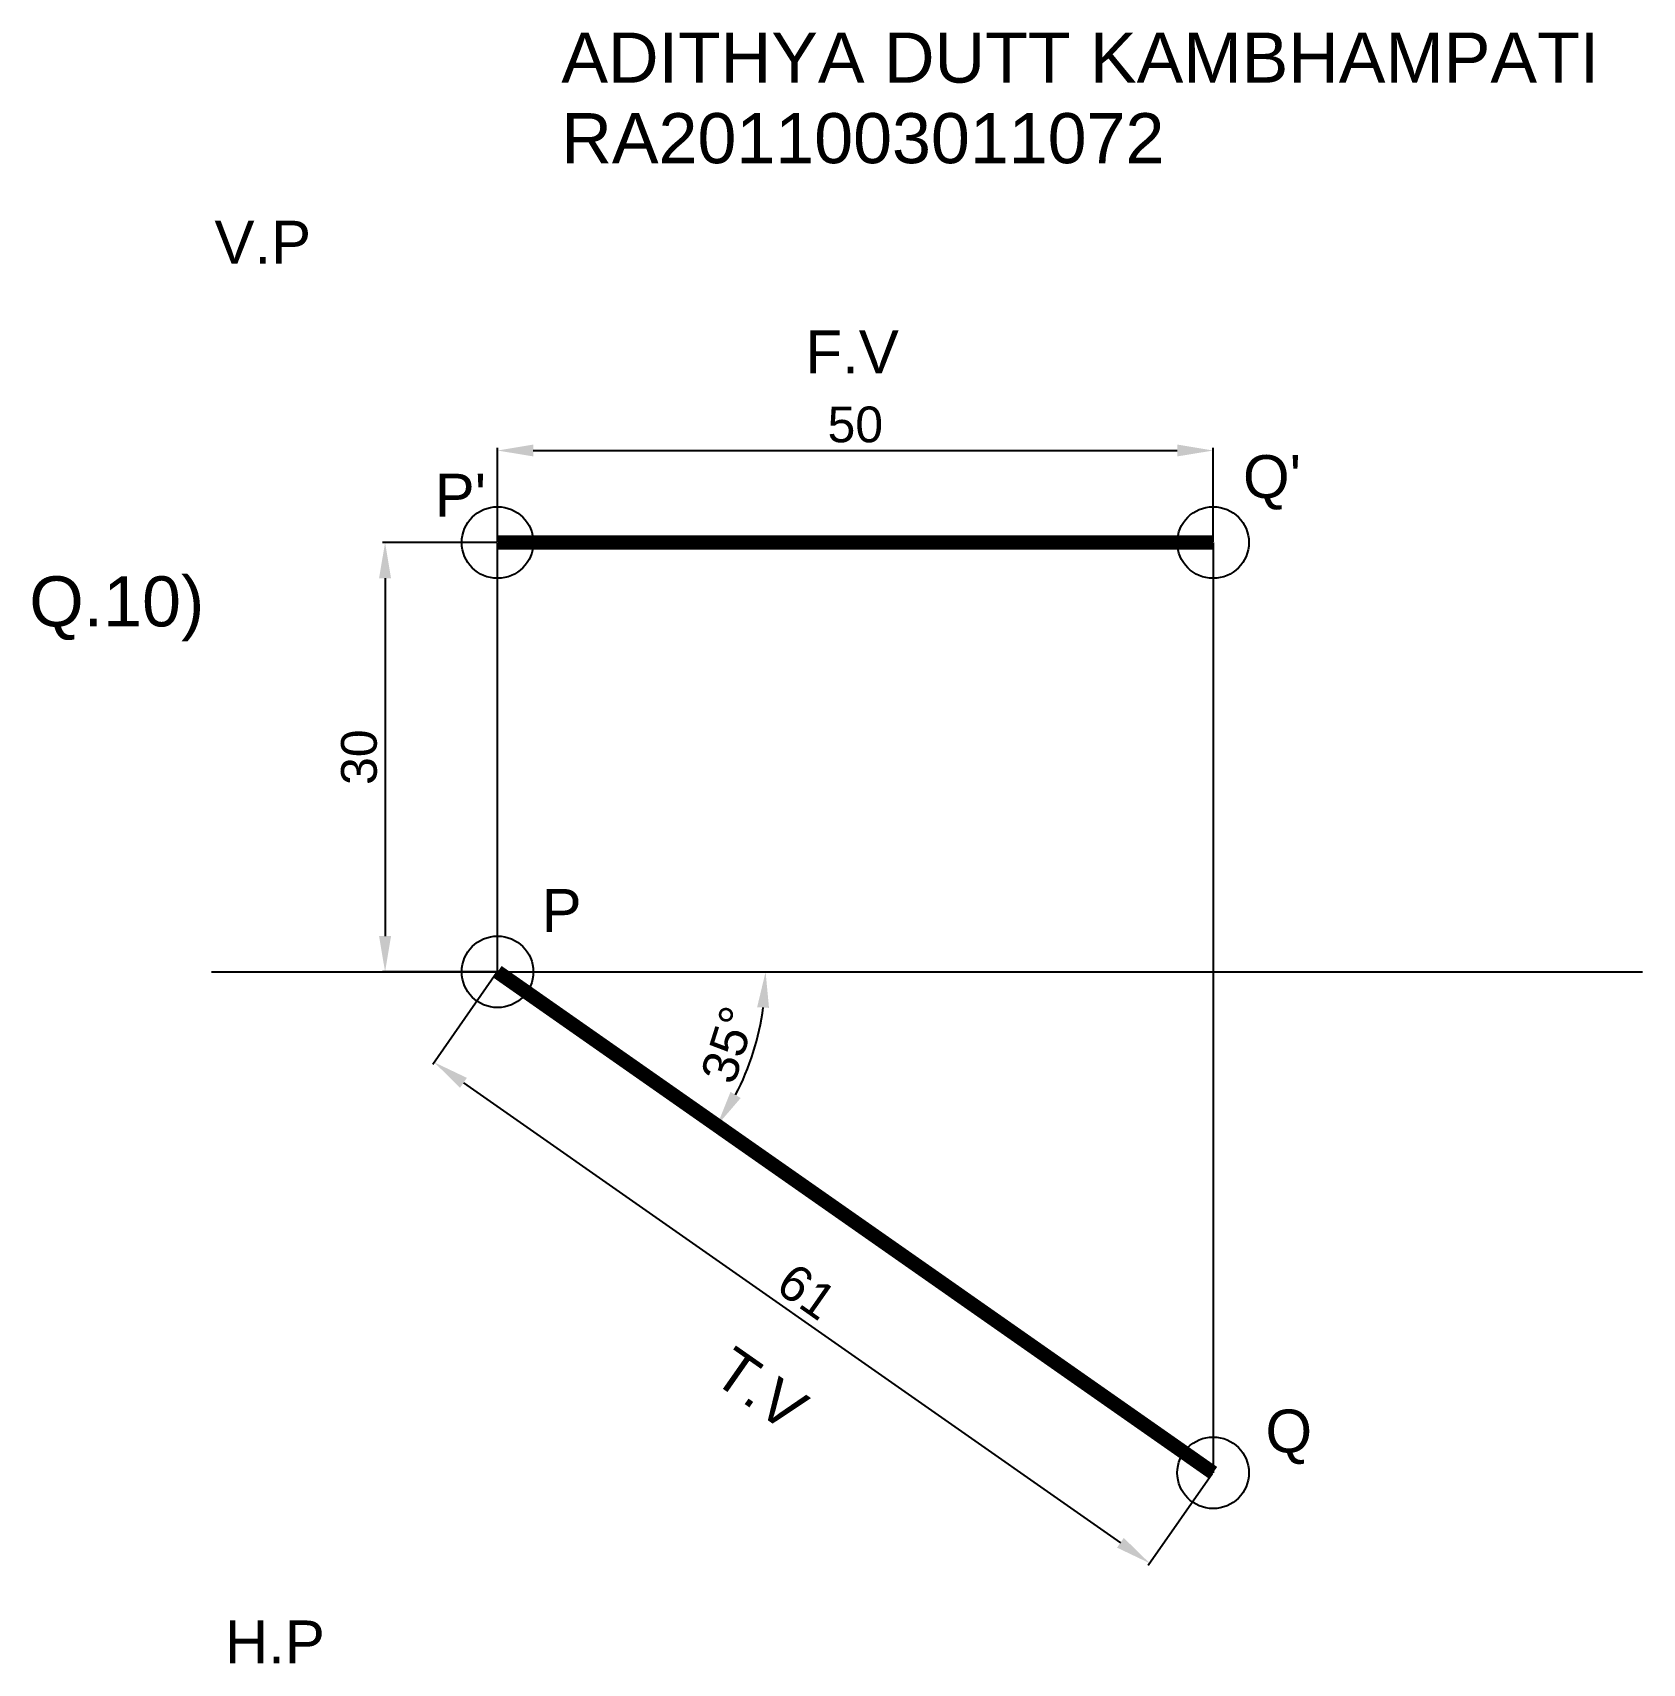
# Model space of a CAD drawing. Header units: millimetres. Extents: x 113 to 225, y 77 to 191.
import ezdxf

# ---------------------------------------------------------------- set-up
doc = ezdxf.new("R2010")
doc.units = ezdxf.units.MM
doc.header["$MEASUREMENT"] = 0
doc.header["$PDMODE"] = 33
doc.header["$PDSIZE"] = 5
doc.styles.get("Standard").update_dxf_attribs({"font": 'arial.ttf'})
doc.dimstyles.new('', dxfattribs={"dimtxt": 2.5, "dimasz": 2.5, "dimexe": 0.18, "dimexo": 0.0625, "dimgap": 0.53, "dimtad": 1, "dimdec": 0, "dimdsep": 46, "dimtxsty": 'Standard', "dimcen": 2.5, "dimadec": 0, "dimazin": 0, "dimtfac": 1, "dimtdec": 0, "dimtmove": 0, "dimatfit": 3, "dimfxl": 1, "dimtolj": 1, "dimtzin": 0, "dimarcsym": 0})

# ---------------------------------------------------------------- blocks, each defined once
blk = doc.blocks.new('*D3')
at = {"color": 0, "linetype": 'ByBlock', "lineweight": -2, "transparency": 16777216}
for p, q in [((145.39, 155.22), (145.39, 161.77)), ((147.89, 161.59), (192.89, 161.59)), ((195.39, 155.22), (195.39, 161.77))]:
    blk.add_line(p, q, dxfattribs=at)
at = {"color": 0, "transparency": 16777216}
for points in [[(147.89, 162.01), (147.89, 161.18), (145.39, 161.59)], [(192.89, 162.01), (192.89, 161.18), (195.39, 161.59)]]:
    blk.add_solid(points, dxfattribs=at)
at = {"layer": 'Defpoints', "color": 0, "transparency": 16777216}
for p in [(195.39, 161.59), (145.39, 155.16), (195.39, 155.16)]:
    blk.add_point(p, dxfattribs=at)
at = {"color": 0, "transparency": 16777216, "insert": (170.39, 163.4), "char_height": 2.5, "attachment_point": 5}
blk.add_mtext('\\A1;50', dxfattribs=at)
blk = doc.blocks.new('*D5')
at = {"color": 0, "linetype": 'ByBlock', "lineweight": -2, "transparency": 16777216}
for p, q in [((145.33, 155.16), (137.35, 155.16)), ((137.53, 152.66), (137.53, 127.66)), ((145.33, 125.16), (137.35, 125.16))]:
    blk.add_line(p, q, dxfattribs=at)
at = {"color": 0, "transparency": 16777216}
for points in [[(137.11, 152.66), (137.95, 152.66), (137.53, 155.16)], [(137.11, 127.66), (137.95, 127.66), (137.53, 125.16)]]:
    blk.add_solid(points, dxfattribs=at)
at = {"layer": 'Defpoints', "color": 0, "transparency": 16777216}
for p in [(145.39, 155.16), (137.53, 125.16), (145.39, 125.16)]:
    blk.add_point(p, dxfattribs=at)
at = {"color": 0, "transparency": 16777216, "insert": (135.72, 140.16), "char_height": 2.5, "attachment_point": 5, "rotation": 90}
blk.add_mtext('\\A1;30', dxfattribs=at)
blk = doc.blocks.new('*D7')
at = {"color": 0, "linetype": 'ByBlock', "lineweight": -2, "transparency": 16777216}
blk.add_arc((145.39, 125.16), 18.73, 332.6545, 352.3455, dxfattribs=at)
at = {"color": 0, "transparency": 16777216}
for points in [[(163.53, 122.69), (164.36, 122.64), (164.12, 125.16)], [(162.38, 116.34), (161.67, 116.77), (160.73, 114.42)]]:
    blk.add_solid(points, dxfattribs=at)
at = {"layer": 'Defpoints', "color": 0, "transparency": 16777216}
for p in [(125.39, 125.16), (145.39, 125.16), (225.39, 125.16), (162.58, 117.74), (195.39, 90.15)]:
    blk.add_point(p, dxfattribs=at)
at = {"color": 0, "transparency": 16777216, "insert": (161.53, 120.07), "char_height": 2.5, "attachment_point": 5, "rotation": 72.5}
blk.add_mtext('\\A1;35°', dxfattribs=at)
blk = doc.blocks.new('*D8')
at = {"color": 0, "linetype": 'ByBlock', "lineweight": -2, "transparency": 16777216}
for p, q in [((145.35, 125.11), (140.86, 118.69)), ((143.01, 117.41), (188.92, 85.26)), ((195.35, 90.1), (190.86, 83.68))]:
    blk.add_line(p, q, dxfattribs=at)
at = {"color": 0, "transparency": 16777216}
for points in [[(143.25, 117.75), (142.77, 117.06), (140.96, 118.84)], [(189.15, 85.6), (188.68, 84.92), (190.96, 83.83)]]:
    blk.add_solid(points, dxfattribs=at)
at = {"layer": 'Defpoints', "color": 0, "transparency": 16777216}
for p in [(145.39, 125.16), (195.39, 90.15), (190.96, 83.83)]:
    blk.add_point(p, dxfattribs=at)
at = {"color": 0, "transparency": 16777216, "insert": (167, 102.81), "char_height": 2.5, "attachment_point": 5, "rotation": 325}
blk.add_mtext('\\A1;61', dxfattribs=at)

msp = doc.modelspace()

# ---------------------------------------------------------------- linework, layer by layer
for p, q in [((145.39, 125.16), (145.39, 155.16)), ((195.39, 155.16), (195.39, 125.16)), ((125.39, 125.16), (225.39, 125.16)), ((125.39, 125.16), (145.39, 125.16)), ((195.39, 125.16), (195.39, 90.15))]:
    msp.add_line(p, q)
at = {"color": 1, "const_width": 1}
msp.add_lwpolyline([(145.39, 155.16), (195.39, 155.16)], dxfattribs=at)
at = {"const_width": 1}
msp.add_lwpolyline([(145.39, 125.16), (195.39, 90.15)], dxfattribs=at)
for p in [(145.39, 155.16), (195.39, 155.16), (145.39, 125.16), (195.39, 90.15)]:
    msp.add_point(p)

# ---------------------------------------------------------------- texts
for s, height, p in [('ADITHYA DUTT KAMBHAMPATI', 3.5, (149.85, 187.3)), ('RA2011003011072', 3.5, (149.85, 181.67)), ('V.P', 3, (125.61, 174.65)), ('F.V', 3, (166.91, 166.98)), ("Q'", 3, (197.48, 158.27)), ("P'", 3, (141, 156.97)), ('Q.10)', 3.5, (112.67, 149.3)), ('P', 3, (148.47, 127.95)), ('Q', 3, (199.05, 91.57)), ('H.P', 3, (126.34, 76.83))]:
    msp.add_text(s, height=height).set_placement(p)
msp.add_text('T.V', height=3, rotation=325).set_placement((160.25, 96.64))

# ---------------------------------------------------------------- dimensions: what is measured, and where the dimension line sits
dim = msp.add_linear_dim(base=(195.39, 161.59), p1=(145.39, 155.16), p2=(195.39, 155.16), dimstyle='')
dim.commit()
dim.dimension.update_dxf_attribs({"geometry": '*D3', "text_midpoint": (170.39, 163.4)})
dim = msp.add_linear_dim(base=(137.53, 125.16), p1=(145.39, 155.16), p2=(145.39, 125.16), angle=90, dimstyle='')
dim.commit()
dim.dimension.update_dxf_attribs({"geometry": '*D5', "text_midpoint": (135.72, 140.16)})
dim = msp.add_angular_dim_2l(base=(162.58, 117.74), line1=((145.39, 125.16), (195.39, 90.15)), line2=((125.39, 125.16), (225.39, 125.16)), dimstyle='')
dim.commit()
dim.dimension.update_dxf_attribs({"geometry": '*D7', "text_midpoint": (161.53, 120.07)})
dim = msp.add_aligned_dim(p1=(145.39, 125.16), p2=(195.39, 90.15), distance=-7.72, dimstyle='')
dim.commit()
dim.dimension.update_dxf_attribs({"geometry": '*D8', "text_midpoint": (167, 102.81)})

doc.saveas('drawing.dxf')
